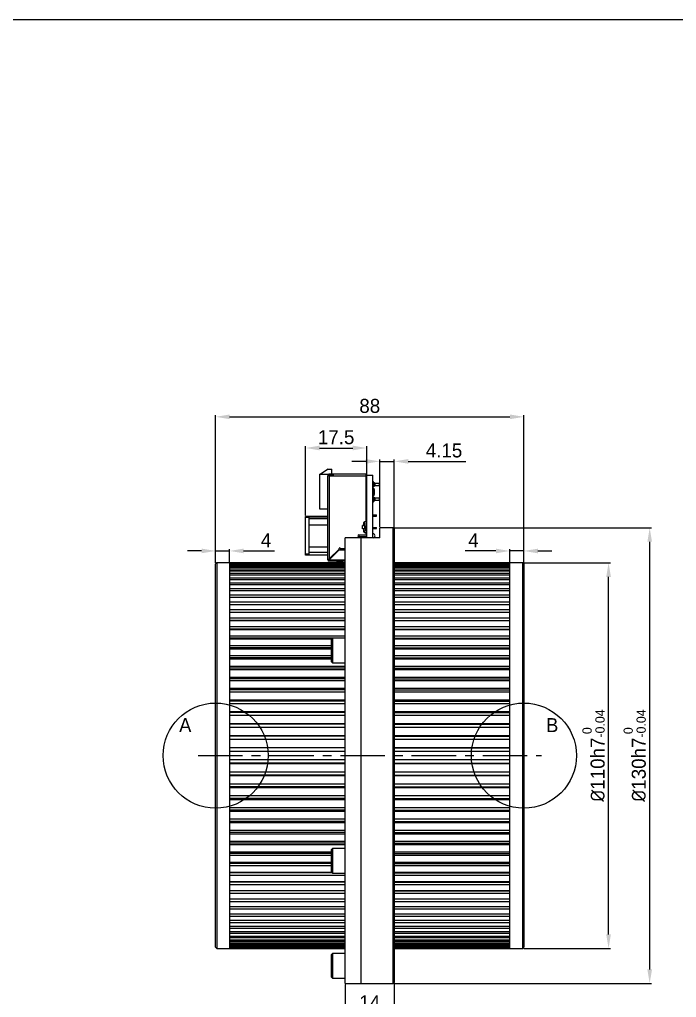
# Model space of a CAD drawing. Header units: millimetres. Extents: x 0 to 594, y 0 to 420.
# Drawn here: x 187.5 to 375.1, y 141 to 420 of the extents above; entities that cross this region are included whole.
import ezdxf

# ---------------------------------------------------------------- set-up
doc = ezdxf.new("R2010")
doc.units = ezdxf.units.MM
doc.header["$PDSIZE"] = -1
doc.linetypes.add('CENTERX2', pattern=[20.32, 12.7, -2.54, 2.54, -2.54])
doc.layers.add('중심선', color=1, linetype='CENTERX2')
doc.layers.add('치수', color=3, linetype='Continuous')
doc.styles.add('MtXpl_', font='')
doc.styles.add('누리로봇 문자스타일_20230829', font='GOTHIC.TTF')
doc.styles.get('MtXpl_').set_extended_font_data('Gulim')
doc.dimstyles.new('A2기본 치수스타일', dxfattribs={"dimtxt": 4, "dimasz": 4, "dimexe": 0.5, "dimexo": 0.3, "dimgap": 1, "dimtad": 1, "dimtoh": 1, "dimdec": 1, "dimzin": 12, "dimdsep": 46, "dimtxsty": '누리로봇 문자스타일_20230829', "dimcen": 0.09, "dimclrd": 3, "dimclre": 3, "dimclrt": 3, "dimadec": 0, "dimazin": 3, "dimtm": 1e-09, "dimtfac": 1, "dimtdec": 1, "dimtofl": 0, "dimtmove": 0, "dimatfit": 3, "dimfxl": 1, "dimfrac": 2, "dimarcsym": 0})

# ---------------------------------------------------------------- blocks, each defined once
blk = doc.blocks.new('*D99')
at = {"layer": 'Defpoints', "color": 0}
for p in [(331.5, 306.65), (243.5, 264.7), (331.5, 264.7)]:
    blk.add_point(p, dxfattribs=at)
at = {"layer": '치수', "color": 3, "lineweight": -2}
for p, q in [((243.5, 265), (243.5, 307.15)), ((331.5, 265), (331.5, 307.15)), ((247.5, 306.65), (327.5, 306.65))]:
    blk.add_line(p, q, dxfattribs=at)
at = {"layer": '치수', "color": 3}
for points in [[(247.5, 307.32), (247.5, 305.99), (243.5, 306.65)], [(327.5, 307.32), (327.5, 305.99), (331.5, 306.65)]]:
    blk.add_solid(points, dxfattribs=at)
at = {"layer": '치수', "color": 3, "insert": (287.5, 309.75), "char_height": 4, "attachment_point": 5, "style": '누리로봇 문자스타일_20230829'}
blk.add_mtext('88', dxfattribs=at)
blk = doc.blocks.new('*D100')
at = {"layer": 'Defpoints', "color": 0}
for p in [(294.5, 145.3), (280.5, 145), (294.5, 136.57)]:
    blk.add_point(p, dxfattribs=at)
at = {"layer": '치수', "color": 3, "lineweight": -2}
for p, q in [((280.5, 144.7), (280.5, 136.07)), ((294.5, 145), (294.5, 136.07)), ((284.5, 136.57), (290.5, 136.57))]:
    blk.add_line(p, q, dxfattribs=at)
at = {"layer": '치수', "color": 3}
for points in [[(284.5, 137.24), (284.5, 135.91), (280.5, 136.57)], [(290.5, 137.24), (290.5, 135.91), (294.5, 136.57)]]:
    blk.add_solid(points, dxfattribs=at)
at = {"layer": '치수', "color": 3, "insert": (287.5, 139.62), "char_height": 4, "attachment_point": 5, "style": '누리로봇 문자스타일_20230829'}
blk.add_mtext('14', dxfattribs=at)
blk = doc.blocks.new('*D101')
at = {"layer": 'Defpoints', "color": 0}
for p in [(286.65, 297.76), (286.65, 290), (269.17, 278.21)]:
    blk.add_point(p, dxfattribs=at)
at = {"layer": '치수', "color": 3, "lineweight": -2}
for p, q in [((269.17, 278.51), (269.17, 298.26)), ((273.17, 297.76), (282.65, 297.76)), ((286.65, 290.3), (286.65, 298.26))]:
    blk.add_line(p, q, dxfattribs=at)
at = {"layer": '치수', "color": 3}
for points in [[(273.17, 298.43), (273.17, 297.1), (269.17, 297.76)], [(282.65, 298.43), (282.65, 297.1), (286.65, 297.76)]]:
    blk.add_solid(points, dxfattribs=at)
at = {"layer": '치수', "color": 3, "insert": (277.91, 300.82), "char_height": 4, "attachment_point": 5, "style": '누리로봇 문자스타일_20230829'}
blk.add_mtext('17.5', dxfattribs=at)
blk = doc.blocks.new('*D102')
at = {"layer": 'Defpoints', "color": 0}
for p in [(331.2, 265), (355.68, 265), (331.2, 155)]:
    blk.add_point(p, dxfattribs=at)
at = {"layer": '치수', "color": 3, "lineweight": -2}
for p, q in [((331.5, 265), (356.18, 265)), ((355.68, 159), (355.68, 261)), ((331.5, 155), (356.18, 155))]:
    blk.add_line(p, q, dxfattribs=at)
at = {"layer": '치수', "color": 3}
for points in [[(355.01, 261), (356.34, 261), (355.68, 265)], [(355.01, 159), (356.34, 159), (355.68, 155)]]:
    blk.add_solid(points, dxfattribs=at)
at = {"layer": '치수', "color": 3, "insert": (351.41, 210), "char_height": 4, "attachment_point": 5, "rotation": 90, "style": '누리로봇 문자스타일_20230829'}
blk.add_mtext('{\\fISOCPEUR|b0|i0|c0|p34;%%C}110h7{\\H0.66x;\\S 0^ -0.04;}', dxfattribs=at)
blk = doc.blocks.new('*D108')
at = {"layer": 'Defpoints', "color": 0}
for p in [(247.5, 268.39), (243.5, 264.7), (247.5, 265)]:
    blk.add_point(p, dxfattribs=at)
at = {"layer": '치수', "color": 3, "lineweight": -2}
for p, q in [((239.5, 268.39), (235.5, 268.39)), ((243.5, 265), (243.5, 268.89)), ((243.5, 268.39), (247.5, 268.39)), ((247.5, 265.3), (247.5, 268.89)), ((251.5, 268.39), (260.3, 268.39))]:
    blk.add_line(p, q, dxfattribs=at)
at = {"layer": '치수', "color": 3}
for points in [[(239.5, 269.06), (239.5, 267.73), (243.5, 268.39)], [(251.5, 269.06), (251.5, 267.73), (247.5, 268.39)]]:
    blk.add_solid(points, dxfattribs=at)
at = {"layer": '치수', "color": 3, "insert": (257.9, 271.44), "char_height": 4, "attachment_point": 5, "style": '누리로봇 문자스타일_20230829'}
blk.add_mtext('4', dxfattribs=at)
blk = doc.blocks.new('*D109')
at = {"layer": 'Defpoints', "color": 0}
for p in [(327.5, 268.38), (327.5, 265), (331.5, 264.7)]:
    blk.add_point(p, dxfattribs=at)
at = {"layer": '치수', "color": 3, "lineweight": -2}
for p, q in [((323.5, 268.38), (314.7, 268.38)), ((327.5, 265.3), (327.5, 268.88)), ((331.5, 268.38), (327.5, 268.38)), ((331.5, 265), (331.5, 268.88)), ((335.5, 268.38), (339.5, 268.38))]:
    blk.add_line(p, q, dxfattribs=at)
at = {"layer": '치수', "color": 3}
for points in [[(323.5, 269.04), (323.5, 267.71), (327.5, 268.38)], [(335.5, 269.04), (335.5, 267.71), (331.5, 268.38)]]:
    blk.add_solid(points, dxfattribs=at)
at = {"layer": '치수', "color": 3, "insert": (317.1, 271.43), "char_height": 4, "attachment_point": 5, "style": '누리로봇 문자스타일_20230829'}
blk.add_mtext('4', dxfattribs=at)
blk = doc.blocks.new('*D110')
at = {"layer": 'Defpoints', "color": 0}
for p in [(294.2, 275), (367.41, 275), (294.2, 145)]:
    blk.add_point(p, dxfattribs=at)
at = {"layer": '치수', "color": 3, "lineweight": -2}
for p, q in [((294.5, 275), (367.91, 275)), ((367.41, 149), (367.41, 271)), ((294.5, 145), (367.91, 145))]:
    blk.add_line(p, q, dxfattribs=at)
at = {"layer": '치수', "color": 3}
for points in [[(366.75, 271), (368.08, 271), (367.41, 275)], [(366.75, 149), (368.08, 149), (367.41, 145)]]:
    blk.add_solid(points, dxfattribs=at)
at = {"layer": '치수', "color": 3, "insert": (363.15, 210), "char_height": 4, "attachment_point": 5, "rotation": 90, "style": '누리로봇 문자스타일_20230829'}
blk.add_mtext('{\\fISOCPEUR|b0|i0|c0|p34;%%C}130h7{\\H0.66x;\\S 0^ -0.04;}', dxfattribs=at)
blk = doc.blocks.new('*D123')
at = {"layer": 'Defpoints', "color": 0}
for p in [(294.5, 293.94), (290.35, 275), (294.5, 274.7)]:
    blk.add_point(p, dxfattribs=at)
at = {"layer": '치수', "color": 3, "lineweight": -2}
for p, q in [((286.35, 293.94), (282.35, 293.94)), ((290.35, 275.3), (290.35, 294.44)), ((290.35, 293.94), (294.5, 293.94)), ((294.5, 275), (294.5, 294.44)), ((298.5, 293.94), (314.91, 293.94))]:
    blk.add_line(p, q, dxfattribs=at)
at = {"layer": '치수', "color": 3}
for points in [[(286.35, 294.6), (286.35, 293.27), (290.35, 293.94)], [(298.5, 294.6), (298.5, 293.27), (294.5, 293.94)]]:
    blk.add_solid(points, dxfattribs=at)
at = {"layer": '치수', "color": 3, "insert": (308.71, 297.04), "char_height": 4, "attachment_point": 5, "style": '누리로봇 문자스타일_20230829'}
blk.add_mtext('4.15', dxfattribs=at)

msp = doc.modelspace()

# ---------------------------------------------------------------- linework, layer by layer
at = {"color": 7, "linetype": 'Continuous', "lineweight": 25}
for p, q in [((273.15, 290.26), (273.15, 280.36)), ((273.15, 290.26), (273.48, 290.26)), ((275.65, 291.76), (273.48, 290.26)), ((273.48, 290.26), (275.88, 290.26)), ((275.65, 291.76), (276.65, 291.76)), ((286.4, 290.25), (275.95, 290.25)), ((276.65, 290.47), (276.65, 291.76)), ((276.94, 290.25), (276.65, 290.25)), ((276.97, 290.05), (276.97, 290.25)), ((277.05, 290.25), (277.05, 289.85)), ((286.4, 290.25), (286.4, 276.67)), ((286.65, 290.25), (286.51, 290.25)), ((286.65, 290.11), (286.65, 290.25)), ((275.55, 265.9), (275.55, 289.85)), ((275.95, 290.05), (277.05, 290.05)), ((275.95, 289.85), (286.4, 289.85)), ((275.95, 289.85), (275.95, 266.1)), ((276.1, 290), (277.05, 290)), ((286.4, 290), (286.53, 290)), ((286.55, 289.7), (286.4, 289.7)), ((286.55, 289.7), (286.55, 287.15)), ((286.55, 289), (286.6, 288.93)), ((286.55, 288), (286.6, 288)), ((286.6, 287.25), (286.6, 289.85)), ((286.65, 290), (288.35, 290)), ((286.65, 272.16), (286.65, 290)), ((288.35, 272.16), (288.35, 290)), ((288.77, 287.71), (290.15, 287.71)), ((290.15, 287.71), (290.15, 287.01)), ((286.55, 287.15), (286.65, 287.15)), ((286.6, 287.25), (286.65, 287.25)), ((288.9, 285.93), (288.35, 286.32)), ((288.43, 286.22), (288.35, 286.28)), ((288.35, 285.51), (288.59, 285.51)), ((288.59, 284.9), (288.35, 284.9)), ((288.9, 285.86), (288.43, 286.22)), ((290.15, 287.01), (288.76, 287.01)), ((288.9, 284.47), (288.9, 285.93)), ((286.65, 281.9), (286.4, 281.9)), ((288.35, 284.08), (288.9, 284.47)), ((288.35, 284.12), (288.43, 284.18)), ((288.75, 283.51), (290.15, 283.51)), ((290.15, 282.81), (288.78, 282.81)), ((290.15, 283.51), (290.15, 282.81)), ((273.15, 280.36), (275.55, 280.36)), ((269.17, 267.21), (269.17, 278.21)), ((275.55, 278.21), (269.17, 278.21)), ((269.17, 278.16), (270.17, 278.16)), ((270.17, 277.96), (269.17, 277.96)), ((270.17, 267.26), (270.17, 278.16)), ((270.17, 278.16), (275.55, 278.16)), ((275.55, 277.51), (270.17, 277.51)), ((285.8, 275.67), (285.8, 276.47)), ((285.95, 276.27), (285.95, 276.66)), ((286.4, 276.67), (286, 276.67)), ((286.2, 276.27), (286.08, 276.27)), ((286.2, 275.56), (286.2, 276.27)), ((288.35, 278.66), (289.47, 278.66)), ((288.35, 278.36), (289.47, 278.36)), ((289.07, 278.66), (289.07, 278.36)), ((289.47, 278.36), (289.47, 278.66)), ((270.17, 275.81), (275.55, 275.81)), ((286.08, 275.67), (285.4, 275.67)), ((285.4, 274.67), (285.4, 275.67)), ((285.8, 274.67), (285.4, 274.67)), ((285.8, 273.87), (285.8, 274.67)), ((285.95, 275.47), (285.95, 275.67)), ((285.95, 275.57), (286.05, 275.57)), ((286.25, 275.47), (285.95, 275.47)), ((285.95, 274.81), (286.05, 274.81)), ((285.95, 274.67), (285.95, 274.81)), ((286.15, 274.72), (285.95, 274.72)), ((285.95, 273.68), (285.95, 274.07)), ((286, 275.57), (286, 275.67)), ((286, 274.67), (286, 274.72)), ((286, 273.67), (286.4, 273.67)), ((286.05, 274.72), (286.05, 275.57)), ((286.2, 274.73), (286.2, 274.07)), ((286.25, 275.47), (286.25, 274.81)), ((286.4, 273.67), (286.4, 273.27)), ((288.35, 275.06), (289.47, 275.06)), ((288.35, 274.76), (289.47, 274.76)), ((289.07, 275.06), (289.07, 274.76)), ((289.47, 274.76), (289.47, 275.06)), ((294.2, 275), (290.35, 275)), ((290.35, 272.16), (290.35, 275)), ((294.5, 274.7), (294.2, 275)), ((294.2, 145), (294.2, 275)), ((294.5, 274.7), (294.5, 145.3)), ((290.35, 272.16), (280.5, 272.16)), ((280.5, 145), (280.5, 272.16)), ((284.4, 273.03), (286.65, 273.03)), ((284.4, 273.03), (284.4, 272.41)), ((286.65, 272.41), (284.4, 272.41)), ((285, 272.16), (285, 145)), ((286.4, 273.27), (286.65, 273.27)), ((286.65, 272.17), (286.4, 272.17)), ((286.4, 272.17), (286.4, 272.16)), ((288.35, 273.27), (288.45, 273.27)), ((288.45, 272.17), (288.35, 272.17)), ((270.17, 269.61), (275.55, 269.61)), ((275.55, 267.91), (270.17, 267.91)), ((278.75, 268.9), (275.95, 266.1)), ((275.95, 265.9), (278.7, 268.65)), ((280.5, 268.65), (278.7, 268.65)), ((278.75, 268.9), (278.75, 269.07)), ((279.15, 269.07), (279.15, 268.65)), ((270.17, 267.46), (269.17, 267.46)), ((269.17, 267.26), (270.17, 267.26)), ((275.55, 267.21), (269.17, 267.21)), ((270.17, 267.26), (275.55, 267.26)), ((275.75, 265.9), (275.55, 265.9)), ((275.95, 265.9), (275.95, 265.5)), ((280.5, 265.5), (275.95, 265.5)), ((277.25, 267.2), (277.05, 267.2)), ((243.8, 265), (243.5, 264.7)), ((243.5, 155.3), (243.5, 264.7)), ((280.5, 265), (243.8, 265)), ((243.8, 265), (243.8, 155)), ((247.5, 265), (247.5, 155)), ((280.5, 264.99), (247.5, 264.99)), ((247.5, 264.95), (280.5, 264.95)), ((280.5, 264.8), (247.5, 264.8)), ((247.5, 264.71), (280.5, 264.71)), ((280.5, 264.4), (247.5, 264.4)), ((247.5, 264.24), (280.5, 264.24)), ((280.5, 263.78), (247.5, 263.78)), ((247.5, 263.56), (280.5, 263.56)), ((280.5, 262.95), (247.5, 262.95)), ((247.5, 262.67), (280.5, 262.67)), ((331.2, 265), (294.5, 265)), ((327.5, 264.99), (294.5, 264.99)), ((294.5, 264.95), (327.5, 264.95)), ((327.5, 264.8), (294.5, 264.8)), ((294.5, 264.71), (327.5, 264.71)), ((327.5, 264.4), (294.5, 264.4)), ((294.5, 264.24), (327.5, 264.24)), ((327.5, 263.78), (294.5, 263.78)), ((294.5, 263.56), (327.5, 263.56)), ((327.5, 262.95), (294.5, 262.95)), ((294.5, 262.67), (327.5, 262.67)), ((327.5, 155), (327.5, 265)), ((331.5, 264.7), (331.2, 265)), ((331.2, 155), (331.2, 265)), ((331.5, 264.7), (331.5, 155.3)), ((280.5, 261.92), (247.5, 261.92)), ((247.5, 261.58), (280.5, 261.58)), ((280.5, 260.67), (247.5, 260.67)), ((247.5, 260.28), (280.5, 260.28)), ((327.5, 261.92), (294.5, 261.92)), ((294.5, 261.58), (327.5, 261.58)), ((327.5, 260.67), (294.5, 260.67)), ((294.5, 260.28), (327.5, 260.28)), ((280.5, 259.23), (247.5, 259.23)), ((247.5, 258.78), (280.5, 258.78)), ((280.5, 257.59), (247.5, 257.59)), ((247.5, 257.08), (280.5, 257.08)), ((327.5, 259.23), (294.5, 259.23)), ((294.5, 258.78), (327.5, 258.78)), ((327.5, 257.59), (294.5, 257.59)), ((294.5, 257.08), (327.5, 257.08)), ((280.5, 255.77), (247.5, 255.77)), ((247.5, 255.21), (280.5, 255.21)), ((327.5, 255.77), (294.5, 255.77)), ((294.5, 255.21), (327.5, 255.21)), ((280.5, 253.76), (247.5, 253.76)), ((247.5, 253.15), (280.5, 253.15)), ((280.5, 251.59), (247.5, 251.59)), ((327.5, 253.76), (294.5, 253.76)), ((294.5, 253.15), (327.5, 253.15)), ((327.5, 251.59), (294.5, 251.59)), ((247.5, 250.92), (280.5, 250.92)), ((280.5, 249.24), (247.5, 249.24)), ((247.5, 248.54), (280.5, 248.54)), ((280.5, 248.54), (247.5, 248.54)), ((294.5, 250.92), (327.5, 250.92)), ((327.5, 249.24), (294.5, 249.24)), ((294.5, 248.54), (327.5, 248.54)), ((294.5, 248.54), (327.5, 248.54)), ((280.5, 246.75), (247.5, 246.75)), ((280.5, 246.09), (247.5, 246.09)), ((247.5, 246), (280.5, 246)), ((327.5, 246.75), (294.5, 246.75)), ((294.5, 246.09), (327.5, 246.09)), ((294.5, 246), (327.5, 246)), ((280.5, 244.1), (247.5, 244.1)), ((276.84, 243.49), (247.5, 243.49)), ((247.5, 243.31), (276.66, 243.31)), ((276.85, 243.5), (276.5, 243.15)), ((276.5, 243.15), (276.5, 236.85)), ((280.5, 243.5), (276.85, 243.5)), ((276.85, 243.5), (276.85, 236.5)), ((327.5, 244.1), (294.5, 244.1)), ((294.5, 243.49), (327.5, 243.49)), ((294.5, 243.31), (327.5, 243.31)), ((276.5, 241.33), (247.5, 241.33)), ((276.5, 240.77), (247.5, 240.77)), ((247.5, 240.5), (276.5, 240.5)), ((327.5, 241.33), (294.5, 241.33)), ((294.5, 240.77), (327.5, 240.77)), ((294.5, 240.5), (327.5, 240.5)), ((276.5, 238.43), (247.5, 238.43)), ((276.5, 237.92), (247.5, 237.92)), ((247.5, 237.57), (276.5, 237.57)), ((327.5, 238.43), (294.5, 238.43)), ((294.5, 237.92), (327.5, 237.92)), ((294.5, 237.57), (327.5, 237.57)), ((280.5, 235.41), (247.5, 235.41)), ((280.5, 234.96), (247.5, 234.96)), ((247.5, 234.52), (280.5, 234.52)), ((276.5, 236.85), (276.85, 236.5)), ((276.85, 236.5), (280.5, 236.5)), ((327.5, 235.41), (294.5, 235.41)), ((294.5, 234.96), (327.5, 234.96)), ((294.5, 234.52), (327.5, 234.52)), ((280.5, 232.3), (247.5, 232.3)), ((280.5, 231.9), (247.5, 231.9)), ((327.5, 232.3), (294.5, 232.3)), ((294.5, 231.9), (327.5, 231.9)), ((247.5, 231.38), (280.5, 231.38)), ((280.5, 229.1), (247.5, 229.1)), ((294.5, 231.38), (327.5, 231.38)), ((327.5, 229.1), (294.5, 229.1)), ((280.5, 228.76), (247.5, 228.76)), ((247.5, 228.16), (280.5, 228.16)), ((294.5, 228.76), (327.5, 228.76)), ((294.5, 228.16), (327.5, 228.16)), ((280.5, 225.82), (247.5, 225.82)), ((280.5, 225.55), (247.5, 225.55)), ((247.5, 224.86), (280.5, 224.86)), ((327.5, 225.82), (294.5, 225.82)), ((294.5, 225.55), (327.5, 225.55)), ((294.5, 224.86), (327.5, 224.86)), ((280.5, 222.49), (247.5, 222.49)), ((280.5, 222.27), (247.5, 222.27)), ((247.5, 221.51), (280.5, 221.51)), ((327.5, 222.49), (294.5, 222.49)), ((294.5, 222.27), (327.5, 222.27)), ((294.5, 221.51), (327.5, 221.51)), ((280.5, 219.1), (247.5, 219.1)), ((280.5, 218.94), (247.5, 218.94)), ((247.5, 218.11), (280.5, 218.11)), ((327.5, 219.1), (294.5, 219.1)), ((294.5, 218.94), (327.5, 218.94)), ((294.5, 218.11), (327.5, 218.11)), ((280.5, 215.67), (247.5, 215.67)), ((280.5, 215.58), (247.5, 215.58)), ((327.5, 215.67), (294.5, 215.67)), ((294.5, 215.58), (327.5, 215.58)), ((247.5, 214.68), (280.5, 214.68)), ((280.5, 212.23), (247.5, 212.23)), ((280.5, 212.2), (247.5, 212.2)), ((294.5, 214.68), (327.5, 214.68)), ((327.5, 212.23), (294.5, 212.23)), ((294.5, 212.2), (327.5, 212.2)), ((247.5, 211.23), (280.5, 211.23)), ((294.5, 211.23), (327.5, 211.23)), ((280.5, 208.77), (247.5, 208.77)), ((280.5, 207.8), (247.5, 207.8)), ((247.5, 207.77), (280.5, 207.77)), ((327.5, 208.77), (294.5, 208.77)), ((294.5, 207.8), (327.5, 207.8)), ((294.5, 207.77), (327.5, 207.77)), ((280.5, 205.32), (247.5, 205.32)), ((280.5, 204.42), (247.5, 204.42)), ((247.5, 204.33), (280.5, 204.33)), ((327.5, 205.32), (294.5, 205.32)), ((294.5, 204.42), (327.5, 204.42)), ((294.5, 204.33), (327.5, 204.33)), ((280.5, 201.89), (247.5, 201.89)), ((280.5, 201.06), (247.5, 201.06)), ((247.5, 200.9), (280.5, 200.9)), ((327.5, 201.89), (294.5, 201.89)), ((294.5, 201.06), (327.5, 201.06)), ((294.5, 200.9), (327.5, 200.9)), ((280.5, 198.49), (247.5, 198.49)), ((327.5, 198.49), (294.5, 198.49)), ((280.5, 197.73), (247.5, 197.73)), ((247.5, 197.51), (280.5, 197.51)), ((294.5, 197.73), (327.5, 197.73)), ((294.5, 197.51), (327.5, 197.51)), ((280.5, 195.14), (247.5, 195.14)), ((280.5, 194.45), (247.5, 194.45)), ((247.5, 194.18), (280.5, 194.18)), ((327.5, 195.14), (294.5, 195.14)), ((294.5, 194.45), (327.5, 194.45)), ((294.5, 194.18), (327.5, 194.18)), ((280.5, 191.84), (247.5, 191.84)), ((280.5, 191.24), (247.5, 191.24)), ((247.5, 190.9), (280.5, 190.9)), ((327.5, 191.84), (294.5, 191.84)), ((294.5, 191.24), (327.5, 191.24)), ((294.5, 190.9), (327.5, 190.9)), ((280.5, 188.62), (247.5, 188.62)), ((280.5, 188.1), (247.5, 188.1)), ((247.5, 187.7), (280.5, 187.7)), ((327.5, 188.62), (294.5, 188.62)), ((294.5, 188.1), (327.5, 188.1)), ((294.5, 187.7), (327.5, 187.7)), ((280.5, 185.48), (247.5, 185.48)), ((280.5, 185.04), (247.5, 185.04)), ((247.5, 184.59), (280.5, 184.59)), ((327.5, 185.48), (294.5, 185.48)), ((294.5, 185.04), (327.5, 185.04)), ((294.5, 184.59), (327.5, 184.59)), ((276.5, 182.43), (247.5, 182.43)), ((276.5, 182.08), (247.5, 182.08)), ((247.5, 181.57), (276.5, 181.57)), ((276.85, 183.5), (276.5, 183.15)), ((276.5, 183.15), (276.5, 176.85)), ((280.5, 183.5), (276.85, 183.5)), ((276.85, 183.5), (276.85, 176.5)), ((327.5, 182.43), (294.5, 182.43)), ((294.5, 182.08), (327.5, 182.08)), ((294.5, 181.57), (327.5, 181.57)), ((276.5, 179.5), (247.5, 179.5)), ((276.5, 179.23), (247.5, 179.23)), ((247.5, 178.67), (276.5, 178.67)), ((327.5, 179.5), (294.5, 179.5)), ((294.5, 179.23), (327.5, 179.23)), ((294.5, 178.67), (327.5, 178.67)), ((276.66, 176.69), (247.5, 176.69)), ((276.84, 176.51), (247.5, 176.51)), ((247.5, 175.9), (280.5, 175.9)), ((276.5, 176.85), (276.85, 176.5)), ((276.85, 176.5), (280.5, 176.5)), ((327.5, 176.69), (294.5, 176.69)), ((294.5, 176.51), (327.5, 176.51)), ((294.5, 175.9), (327.5, 175.9)), ((280.5, 174), (247.5, 174)), ((280.5, 173.91), (247.5, 173.91)), ((247.5, 173.25), (280.5, 173.25)), ((327.5, 174), (294.5, 174)), ((294.5, 173.91), (327.5, 173.91)), ((294.5, 173.25), (327.5, 173.25)), ((280.5, 171.46), (247.5, 171.46)), ((280.5, 171.46), (247.5, 171.46)), ((247.5, 170.76), (280.5, 170.76)), ((327.5, 171.46), (294.5, 171.46)), ((294.5, 171.46), (327.5, 171.46)), ((294.5, 170.76), (327.5, 170.76)), ((280.5, 169.08), (247.5, 169.08)), ((247.5, 168.41), (280.5, 168.41)), ((327.5, 169.08), (294.5, 169.08)), ((294.5, 168.41), (327.5, 168.41)), ((280.5, 166.85), (247.5, 166.85)), ((247.5, 166.24), (280.5, 166.24)), ((280.5, 164.79), (247.5, 164.79)), ((327.5, 166.85), (294.5, 166.85)), ((294.5, 166.24), (327.5, 166.24)), ((327.5, 164.79), (294.5, 164.79)), ((247.5, 164.23), (280.5, 164.23)), ((280.5, 162.92), (247.5, 162.92)), ((247.5, 162.41), (280.5, 162.41)), ((294.5, 164.23), (327.5, 164.23)), ((327.5, 162.92), (294.5, 162.92)), ((294.5, 162.41), (327.5, 162.41)), ((280.5, 161.22), (247.5, 161.22)), ((247.5, 160.77), (280.5, 160.77)), ((280.5, 159.72), (247.5, 159.72)), ((247.5, 159.33), (280.5, 159.33)), ((327.5, 161.22), (294.5, 161.22)), ((294.5, 160.77), (327.5, 160.77)), ((327.5, 159.72), (294.5, 159.72)), ((294.5, 159.33), (327.5, 159.33)), ((280.5, 158.42), (247.5, 158.42)), ((247.5, 158.08), (280.5, 158.08)), ((280.5, 157.33), (247.5, 157.33)), ((247.5, 157.05), (280.5, 157.05)), ((280.5, 156.44), (247.5, 156.44)), ((327.5, 158.42), (294.5, 158.42)), ((294.5, 158.08), (327.5, 158.08)), ((327.5, 157.33), (294.5, 157.33)), ((294.5, 157.05), (327.5, 157.05)), ((327.5, 156.44), (294.5, 156.44)), ((243.5, 155.3), (243.8, 155)), ((243.8, 155), (280.5, 155)), ((247.5, 156.22), (280.5, 156.22)), ((280.5, 155.76), (247.5, 155.76)), ((247.5, 155.6), (280.5, 155.6)), ((280.5, 155.29), (247.5, 155.29)), ((247.5, 155.2), (280.5, 155.2)), ((280.5, 155.05), (247.5, 155.05)), ((247.5, 155.01), (280.5, 155.01)), ((276.85, 153.5), (276.5, 153.15)), ((280.5, 153.5), (276.85, 153.5)), ((276.85, 153.5), (276.85, 146.5)), ((294.5, 156.22), (327.5, 156.22)), ((327.5, 155.76), (294.5, 155.76)), ((294.5, 155.6), (327.5, 155.6)), ((327.5, 155.29), (294.5, 155.29)), ((294.5, 155.2), (327.5, 155.2)), ((327.5, 155.05), (294.5, 155.05)), ((294.5, 155.01), (327.5, 155.01)), ((294.5, 155), (331.2, 155)), ((331.2, 155), (331.5, 155.3)), ((276.5, 153.15), (276.5, 146.85)), ((276.5, 146.85), (276.85, 146.5)), ((276.85, 146.5), (280.5, 146.5)), ((294.2, 145), (294.5, 145.3)), ((280.5, 145), (294.2, 145))]:
    msp.add_line(p, q, dxfattribs=at)
at = {"color": 8, "linetype": 'Continuous', "lineweight": 25}
for p, q in [((276.1, 290), (276.1, 289.85)), ((288.43, 286.22), (288.35, 286.22)), ((288.35, 285.81), (288.9, 285.81)), ((288.37, 285.31), (288.35, 285.31)), ((288.35, 285.1), (288.37, 285.1)), ((288.9, 284.6), (288.35, 284.6)), ((288.35, 284.18), (288.43, 284.18)), ((279.15, 269.07), (280.5, 269.07)), ((280.5, 268.78), (279.15, 268.78)), ((279.15, 268.71), (280.5, 268.71)), ((280.5, 268.69), (279.15, 268.69)), ((275.95, 265.9), (280.5, 265.9)), ((276.1, 266.25), (276.1, 266.05))]:
    msp.add_line(p, q, dxfattribs=at)
msp.add_lwpolyline([(0, 420), (594, 420), (594, 0), (0, 0)], close=True)
at = {"color": 7, "linetype": 'Continuous', "lineweight": 25, "flags": 128}
for points in [[(275.95, 289.85), (275.87, 289.85), (275.8, 289.85), (275.73, 289.85), (275.67, 289.85), (275.62, 289.85), (275.58, 289.85), (275.56, 289.85), (275.55, 289.85)], [(286.2, 274.67), (286.19, 274.67), (286.17, 274.67), (286.13, 274.67), (286.08, 274.67), (286.02, 274.67), (285.95, 274.67), (285.88, 274.67), (285.8, 274.67)], [(286.15, 275.57), (286.15, 275.57), (286.14, 275.57), (286.13, 275.57), (286.12, 275.57), (286.11, 275.57), (286.09, 275.57), (286.07, 275.57), (286.05, 275.57)], [(286.05, 274.81), (286.09, 274.81), (286.13, 274.81), (286.23, 274.81), (286.25, 274.81), (286.25, 274.81)], [(286.08, 275.67), (286.13, 275.67), (286.17, 275.67), (286.2, 275.67)], [(286.08, 274.07), (286.18, 274.07), (286.19, 274.07), (286.2, 274.07), (286.2, 274.07)], [(278.25, 265.4), (278.69, 265.4), (278.93, 265.4), (279.17, 265.4), (279.37, 265.4), (279.5, 265.4), (279.55, 265.4)]]:
    msp.add_lwpolyline(points, dxfattribs=at)
at = {"color": 8, "linetype": 'Continuous', "lineweight": 25, "flags": 128}
msp.add_lwpolyline([(275.95, 266.1), (275.99, 266.1), (276.04, 266.1), (276.15, 266.1)], dxfattribs=at)
at = {"color": 6}
for centre in [(243.5, 210), (331.5, 210)]:
    msp.add_circle(centre, 15, dxfattribs=at)
at = {"color": 7, "linetype": 'Continuous', "lineweight": 25}
for centre, radius, start, end in [((275.95, 289.85), 0.4, 90, 180), ((286.4, 289.85), 0.4, 22.0243, 90), ((275.95, 289.85), 0.2, 90, 180), ((276.1, 289.7), 0.3, 90, 150), ((286.4, 289.85), 0.2, 0, 90), ((286, 276.47), 0.2, 90, 180), ((286, 273.87), 0.2, 180, 270), ((286.15, 275.47), 0.1, 0, 90), ((286.15, 274.81), 0.1, 270, 0), ((284.4, 272.72), 0.308, 90, 270), ((288.45, 272.72), 0.55, 270, 90), ((278.95, 269.07), 0.2, 0, 180), ((275.95, 265.9), 0.4, 180, 270), ((275.95, 265.9), 0.2, 180, 270), ((276.1, 266.1), 0.3, 204.1471, 240), ((278.25, 265.7), 0.3, 221.8103, 270), ((278.25, 266.17), 0.774, 269.8737, 270.0692), ((279.55, 265.7), 0.3, 270, 318.1897)]:
    msp.add_arc(centre, radius, start, end, dxfattribs=at)
for points, knots in [([(286.55, 289.7), (286.55, 289.72), (286.55, 289.76), (286.53, 289.81), (286.51, 289.86), (286.48, 289.89), (286.47, 289.91)], [0, 0, 0, 0, 0.228037, 0.466583, 0.722141, 1, 1, 1, 1]), ([(288.63, 287.98), (288.61, 288), (288.57, 288.05), (288.5, 288.1), (288.43, 288.13), (288.37, 288.14), (288.35, 288.14)], [0, 0, 0, 0, 0.282781, 0.541248, 0.777927, 1, 1, 1, 1]), ([(288.63, 287.98), (288.63, 287.97), (288.63, 287.96), (288.63, 287.88), (288.63, 287.8), (288.63, 287.7), (288.63, 287.56), (288.63, 287.36), (288.63, 287.16), (288.63, 287.02), (288.63, 286.92), (288.63, 286.84), (288.63, 286.77), (288.63, 286.75), (288.63, 286.74)], [0, 0, 0, 0, 0.119814, 0.184296, 0.250128, 0.315938, 0.380357, 0.499998, 0.619639, 0.684063, 0.749873, 0.815703, 0.880182, 1, 1, 1, 1]), ([(288.95, 287.73), (288.9, 287.75), (288.77, 287.81), (288.68, 287.92), (288.63, 287.98)], [0, 0, 0, 0, 0.455597, 1, 1, 1, 1]), ([(288.95, 287.73), (288.95, 287.72), (288.95, 287.71), (288.95, 287.67), (288.95, 287.62), (288.95, 287.56), (288.95, 287.48), (288.95, 287.36), (288.95, 287.24), (288.95, 287.16), (288.95, 287.1), (288.95, 287.05), (288.95, 287.01), (288.95, 287), (288.95, 287)], [0, 0, 0, 0, 0.119813, 0.184296, 0.250126, 0.315939, 0.380362, 0.500001, 0.619642, 0.684066, 0.749875, 0.815705, 0.880185, 1, 1, 1, 1]), ([(288.35, 286.58), (288.37, 286.59), (288.43, 286.59), (288.5, 286.62), (288.57, 286.67), (288.61, 286.72), (288.63, 286.74)], [0, 0, 0, 0, 0.222075, 0.458757, 0.717219, 1, 1, 1, 1]), ([(288.37, 285.31), (288.37, 285.32), (288.36, 285.35), (288.37, 285.39), (288.39, 285.43), (288.43, 285.47), (288.49, 285.5), (288.55, 285.51), (288.59, 285.51)], [0, 0, 0, 0, 0.094748, 0.192579, 0.302298, 0.43075, 0.679275, 1, 1, 1, 1]), ([(288.37, 285.31), (288.37, 285.27), (288.38, 285.2), (288.37, 285.13), (288.37, 285.1)], [0, 0, 0, 0, 0.559932, 1, 1, 1, 1]), ([(288.37, 285.1), (288.37, 285.09), (288.37, 285.06), (288.37, 285.02), (288.39, 284.99), (288.43, 284.94), (288.49, 284.91), (288.55, 284.9), (288.59, 284.9)], [0, 0, 0, 0, 0.094596, 0.19252, 0.302604, 0.431395, 0.680022, 1, 1, 1, 1]), ([(288.59, 285.51), (288.65, 285.51), (288.75, 285.51), (288.86, 285.51), (288.9, 285.51)], [0, 0, 0, 0, 0.5716963, 1, 1, 1, 1]), ([(288.9, 284.9), (288.84, 284.9), (288.74, 284.9), (288.63, 284.9), (288.59, 284.9)], [0, 0, 0, 0, 0.54811, 1, 1, 1, 1]), ([(288.63, 286.74), (288.68, 286.8), (288.77, 286.91), (288.9, 286.97), (288.95, 287)], [0, 0, 0, 0, 0.544406, 1, 1, 1, 1]), ([(288.63, 283.76), (288.61, 283.79), (288.57, 283.83), (288.5, 283.88), (288.43, 283.92), (288.37, 283.92), (288.35, 283.92)], [0, 0, 0, 0, 0.282781, 0.541247, 0.777925, 1, 1, 1, 1]), ([(288.35, 282.37), (288.37, 282.37), (288.43, 282.37), (288.5, 282.41), (288.57, 282.46), (288.61, 282.5), (288.63, 282.53)], [0, 0, 0, 0, 0.222076, 0.458759, 0.717217, 1, 1, 1, 1]), ([(288.43, 284.18), (288.52, 284.25), (288.68, 284.37), (288.83, 284.49), (288.9, 284.54)], [0, 0, 0, 0, 0.576323, 1, 1, 1, 1]), ([(288.63, 283.76), (288.63, 283.75), (288.63, 283.74), (288.63, 283.66), (288.63, 283.59), (288.63, 283.49), (288.63, 283.34), (288.63, 283.15), (288.63, 282.95), (288.63, 282.8), (288.63, 282.71), (288.63, 282.63), (288.63, 282.55), (288.63, 282.54), (288.63, 282.53)], [0, 0, 0, 0, 0.119815, 0.184297, 0.250125, 0.315935, 0.380358, 0.499998, 0.61964, 0.684063, 0.749871, 0.815703, 0.880184, 1, 1, 1, 1]), ([(288.95, 283.51), (288.9, 283.54), (288.77, 283.6), (288.68, 283.7), (288.63, 283.76)], [0, 0, 0, 0, 0.455592, 1, 1, 1, 1]), ([(288.63, 282.53), (288.68, 282.59), (288.77, 282.69), (288.9, 282.75), (288.95, 282.78)], [0, 0, 0, 0, 0.544406, 1, 1, 1, 1]), ([(285.8, 276.47), (285.8, 276.46), (285.8, 276.43), (285.82, 276.4), (285.84, 276.36), (285.88, 276.33), (285.93, 276.31), (285.98, 276.29), (286.03, 276.27), (286.06, 276.27), (286.08, 276.27)], [0, 0, 0, 0, 0.086626, 0.177423, 0.288017, 0.406497, 0.543451, 0.691771, 0.843972, 1, 1, 1, 1]), ([(286.08, 274.07), (286.06, 274.07), (286.03, 274.07), (285.98, 274.05), (285.93, 274.03), (285.88, 274.01), (285.84, 273.98), (285.82, 273.94), (285.8, 273.91), (285.8, 273.88), (285.8, 273.87)], [0, 0, 0, 0, 0.156113, 0.308328, 0.456745, 0.593678, 0.712158, 0.822679, 0.913434, 1, 1, 1, 1]), ([(275.95, 266.1), (275.9, 266.07), (275.79, 266.02), (275.68, 265.96), (275.61, 265.93), (275.58, 265.91), (275.55, 265.9), (275.55, 265.9), (275.55, 265.9)], [0, 0, 0, 0, 0.269684, 0.527544, 0.653272, 0.77339, 0.888671, 1, 1, 1, 1]), ([(275.75, 265.9), (275.75, 265.9), (275.75, 265.9), (275.77, 265.92), (275.81, 265.96), (275.87, 266.02), (275.92, 266.07), (275.95, 266.1)], [0, 0, 0, 0, 0.128063, 0.272076, 0.443856, 0.69691, 1, 1, 1, 1])]:
    msp.add_open_spline(points, degree=3, knots=knots, dxfattribs=at)
at = {"color": 8, "linetype": 'Continuous', "lineweight": 25}
msp.add_open_spline([(288.95, 283.45), (288.95, 283.44), (288.95, 283.41), (288.95, 283.35), (288.95, 283.26), (288.95, 283.15), (288.95, 283.03), (288.95, 282.94), (288.95, 282.89), (288.95, 282.84), (288.95, 282.79), (288.95, 282.79), (288.95, 282.78)], degree=3, knots=[0, 0, 0, 0, 0.080445, 0.161143, 0.240144, 0.386855, 0.533573, 0.612573, 0.693275, 0.774001, 0.853072, 1, 1, 1, 1], dxfattribs=at)
at = {"layer": '중심선'}
msp.add_line((238.5, 210), (336.5, 210), dxfattribs=at)

# ---------------------------------------------------------------- texts
at = {"color": 3, "style": 'MtXpl_'}
for s, p in [('A', (233.09, 216.7)), ('B', (337.84, 216.7))]:
    msp.add_text(s, height=4, dxfattribs=at).set_placement(p)

# ---------------------------------------------------------------- dimensions: what is measured, and where the dimension line sits
at = {"layer": '치수'}
for base, p1, p2, picture, middle in [((331.5, 306.65), (243.5, 264.7), (331.5, 264.7), '*D99', (287.5, 306.65)), ((286.65, 297.76), (269.17, 278.21), (286.65, 290), '*D101', (277.91, 297.76)), ((294.5, 136.57), (280.5, 145), (294.5, 145.3), '*D100', (287.5, 136.57))]:
    dim = msp.add_linear_dim(base=base, p1=p1, p2=p2, dimstyle='A2기본 치수스타일', dxfattribs=at)
    dim.commit()
    dim.dimension.update_dxf_attribs({"geometry": picture, "text_midpoint": middle, "dimtype": 160})
dim = msp.add_linear_dim(base=(294.5, 293.94), p1=(290.35, 275), p2=(294.5, 274.7), text='4.15', dimstyle='A2기본 치수스타일', override={"dimtofl": 1}, dxfattribs=at)
dim.commit()
dim.dimension.update_dxf_attribs({"geometry": '*D123', "text_midpoint": (308.71, 297.04)})
for base, p1, p2, picture, middle in [((247.5, 268.39), (243.5, 264.7), (247.5, 265), '*D108', (257.9, 271.44)), ((327.5, 268.38), (331.5, 264.7), (327.5, 265), '*D109', (317.1, 271.43))]:
    dim = msp.add_linear_dim(base=base, p1=p1, p2=p2, dimstyle='A2기본 치수스타일', override={"dimtofl": 1}, dxfattribs=at)
    dim.commit()
    dim.dimension.update_dxf_attribs({"geometry": picture, "text_midpoint": middle})
for base, p1, p2, picture, middle in [((367.41, 275), (294.2, 145), (294.2, 275), '*D110', (367.41, 210)), ((355.68, 265), (331.2, 155), (331.2, 265), '*D102', (355.68, 210))]:
    dim = msp.add_linear_dim(base=base, p1=p1, p2=p2, angle=90, text='{\\fISOCPEUR|b0|i0|c0|p34;%%C}<>h7{\\H0.66x;\\S 0^ -0.04;}', dimstyle='A2기본 치수스타일', dxfattribs=at)
    dim.commit()
    dim.dimension.update_dxf_attribs({"geometry": picture, "text_midpoint": middle, "dimtype": 160})

doc.saveas('drawing.dxf')
